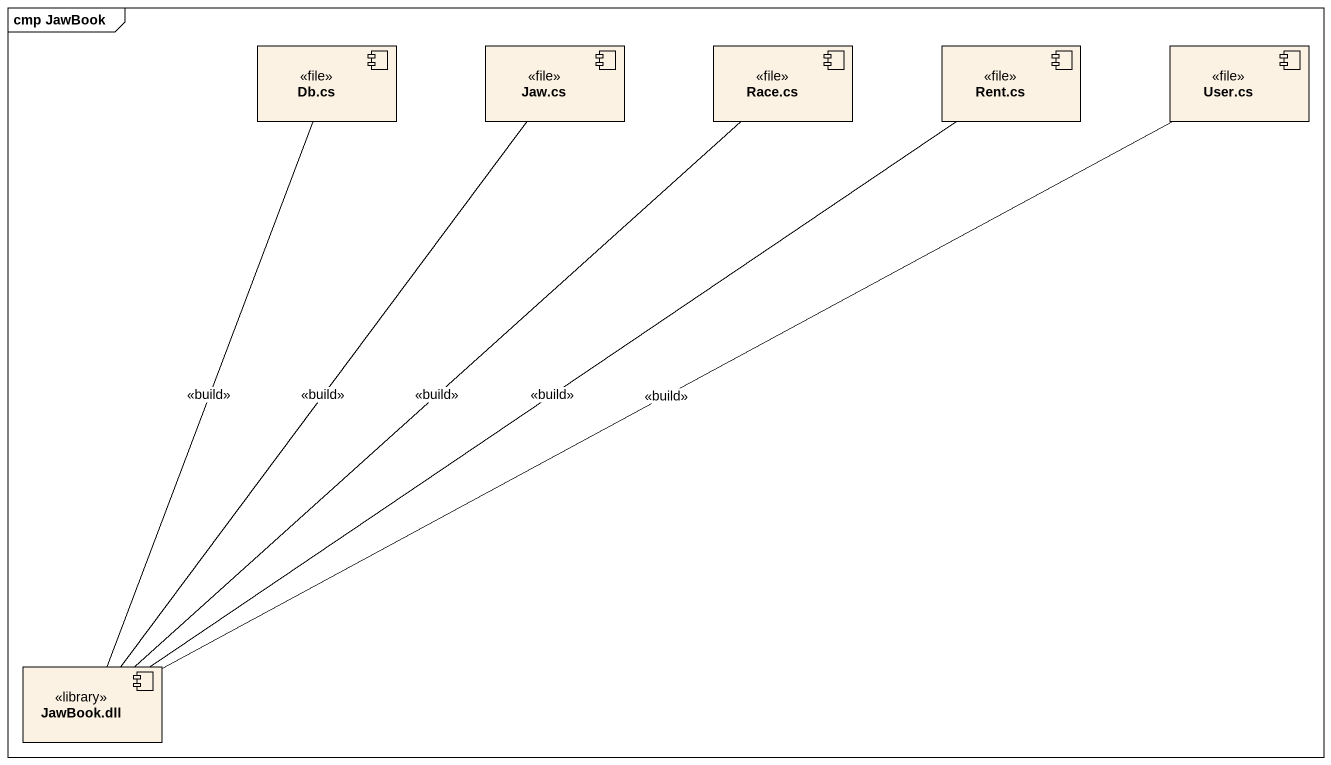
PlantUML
@startuml
mainframe cmp JawBook
component "Db.cs" as Db_cs <<file>>
component "Jaw.cs" as Jaw_cs <<file>>
component "Race.cs" as Race_cs <<file>>
component "Rent.cs" as Rent_cs <<file>>
component "User.cs" as User_cs <<file>>
component "JawBook.dll" as JawBook_dll <<library>>
Db_cs -- JawBook_dll : <<build>>
Jaw_cs -- JawBook_dll : <<build>>
Race_cs -- JawBook_dll : <<build>>
Rent_cs -- JawBook_dll : <<build>>
User_cs -left- JawBook_dll : <<build>>
@enduml
